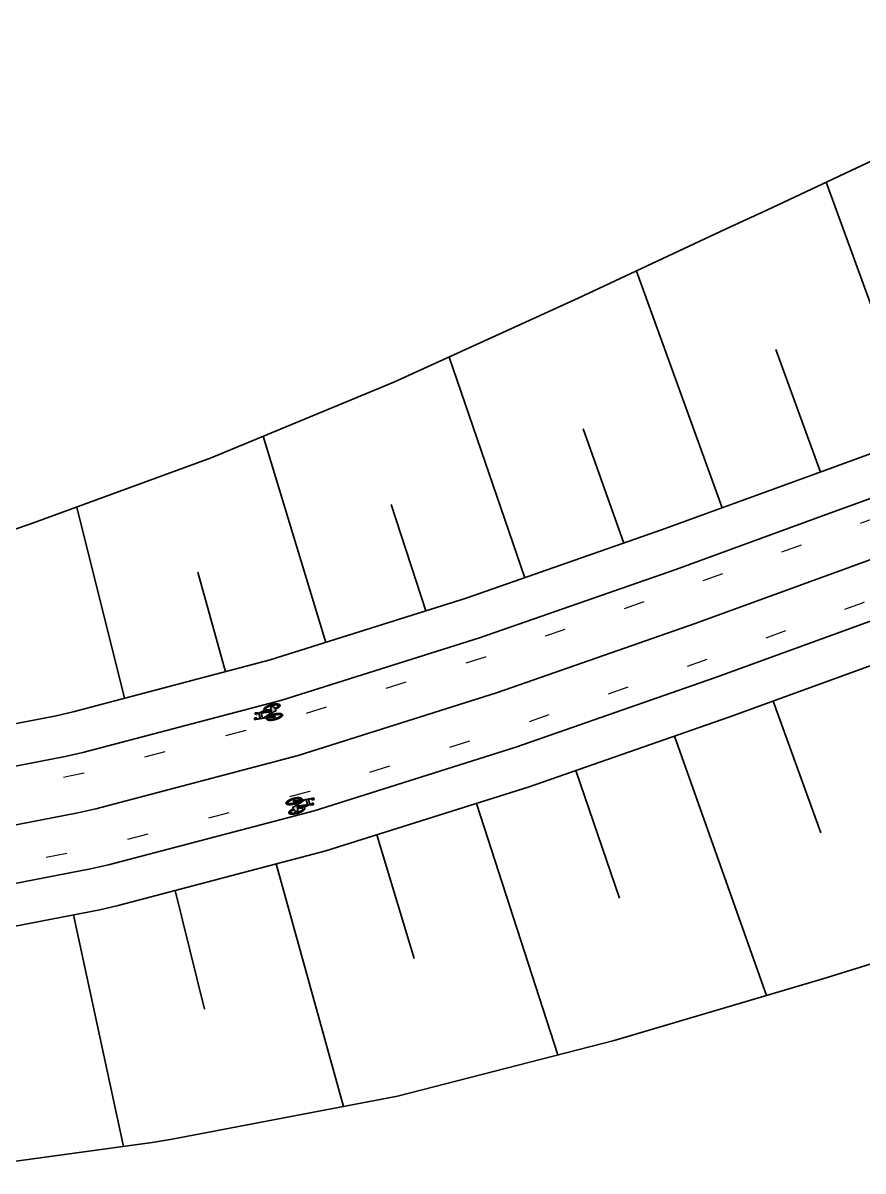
# Model space of a CAD drawing. Header units: metres. Extents: x 134219 to 139080, y 438661 to 444352.
# Drawn here: x 136020.9 to 136061, y 442026.9 to 442081.7 of the extents above; entities that cross this region are included whole.
import ezdxf

# ---------------------------------------------------------------- set-up
doc = ezdxf.new("R2010")
doc.units = ezdxf.units.M
doc.linetypes.add('13strp', pattern=[4, 1, -3])
doc.layers.add('Utd-ondergr-nw', color=8, linetype='13strp', lineweight=35)
doc.layers.add('Utd-weg-nw', color=8, linetype='Continuous')

# ---------------------------------------------------------------- blocks, each defined once
blk = doc.blocks.new('Dwm A2 aanvulling$0$fiets_250')
h = blk.add_hatch(color=256)
h.paths.add_polyline_path([(-0.045, 1.35), (-0.07, 1.35), (-0.07, 1.35), (-0.095, 1.35, 0.236068), (-0.119, 1.325), (-0.132, 1.288), (-0.183, 0.766, 0.006813), (-0.189, 0.773, 0.22312), (-0.231, 0.793, 0.22312), (-0.273, 0.773, 0.090648), (-0.327, 0.677, 0.047451), (-0.356, 0.559, 0.035374), (-0.367, 0.396, 0.035374), (-0.356, 0.234, 0.047451), (-0.327, 0.116, 0.090648), (-0.273, 0.02, 0.22312), (-0.231, 0, 0.22312), (-0.189, 0.02, 0.090648), (-0.134, 0.116, 0.047451), (-0.106, 0.234, 0.035374), (-0.095, 0.396, 0.035374), (-0.106, 0.559, 0.047451), (-0.134, 0.677, 0.038864), (-0.153, 0.72), (-0.148, 0.783), (0.017, 0.355), (0.017, 0.297, 0.544665), (0.054, 0.26), (0.11, 0.272, 0.008345), (0.115, 0.234, 0.047451), (0.144, 0.116, 0.090648), (0.198, 0.02, 0.22312), (0.24, 0, 0.22312), (0.282, 0.02, 0.090648), (0.336, 0.116, 0.047451), (0.365, 0.234, 0.035374), (0.376, 0.396, 0.035374), (0.365, 0.559, 0.047451), (0.336, 0.677, 0.090648), (0.282, 0.773, 0.22312), (0.24, 0.793, 0.22312), (0.198, 0.773, 0.006813), (0.192, 0.766), (0.141, 1.04), (0.153, 1.139), (0.166, 1.127), (0.19, 1.239, 0.548946), (0.178, 1.251), (0.091, 1.251), (0.091, 1.201), (0.123, 1.17), (0.116, 1.078), (-0.122, 1.078), (-0.11, 1.214, -0.281777), (-0.07, 1.239), (-0.045, 1.239)])
h.paths.add_polyline_path([(0.104, 0.966), (0.042, 0.458), (0.017, 0.458), (-0.14, 0.868), (-0.132, 0.966)], flags=16)
h.paths.add_polyline_path([(0.128, 0.879), (0.161, 0.717, 0.035986), (0.144, 0.677, 0.047451), (0.115, 0.559, 0.021905), (0.105, 0.458), (0.079, 0.458)], flags=16)
h.paths.add_polyline_path([(-0.205, 0.692, -0.01664), (-0.196, 0.677), (-0.218, 0.508), (-0.243, 0.446), (-0.243, 0.372, 0.720759), (-0.231, 0.359, 0.162278), (-0.218, 0.372), (-0.194, 0.421), (-0.169, 0.545), (-0.164, 0.596, -0.030907), (-0.151, 0.524, -0.028874), (-0.144, 0.396, -0.028874), (-0.151, 0.269, -0.039407), (-0.169, 0.177, -0.080527), (-0.205, 0.1, -0.24906), (-0.231, 0.087, -0.24906), (-0.256, 0.1, -0.080527), (-0.292, 0.177, -0.039407), (-0.31, 0.269, -0.028874), (-0.317, 0.396, -0.028874), (-0.31, 0.524, -0.039407), (-0.292, 0.615, -0.080527), (-0.256, 0.692, -0.24906), (-0.231, 0.706, -0.24906)], flags=16)
h.paths.add_polyline_path([(0.24, 0.706, -0.24906), (0.265, 0.692, -0.080527), (0.301, 0.615, -0.039407), (0.319, 0.524, -0.028874), (0.327, 0.396, -0.028874), (0.319, 0.269, -0.039407), (0.301, 0.177, -0.080527), (0.265, 0.1, -0.24906), (0.24, 0.087, -0.24906), (0.214, 0.1, -0.080527), (0.179, 0.177, -0.039407), (0.161, 0.269, -0.003097), (0.159, 0.283), (0.24, 0.31), (0.265, 0.359), (0.265, 0.433, 0.414214), (0.24, 0.458), (0.155, 0.458, -0.014843), (0.161, 0.524, -0.039407), (0.179, 0.615, -0.080527), (0.214, 0.692, -0.24906)], flags=16)
for points in [[(-0.183, 0.766), (-0.132, 1.288), (-0.119, 1.325, -0.414214), (-0.07, 1.35), (-0.045, 1.35), (-0.045, 1.239), (-0.07, 1.239, 0.281777), (-0.11, 1.214), (-0.122, 1.078), (0.116, 1.078), (0.123, 1.17), (0.091, 1.201), (0.091, 1.251), (0.178, 1.251, -0.548946), (0.19, 1.239), (0.166, 1.127), (0.153, 1.139), (0.141, 1.04), (0.192, 0.766)], [(-0.189, 0.773, 0.22312), (-0.231, 0.793, 0.22312), (-0.273, 0.773, 0.090648), (-0.327, 0.677, 0.047451), (-0.356, 0.559, 0.035374), (-0.367, 0.396, 0.035374), (-0.356, 0.234, 0.047451), (-0.327, 0.116, 0.090648), (-0.273, 0.02, 0.22312), (-0.231, 0, 0.22312), (-0.189, 0.02, 0.090648), (-0.134, 0.116, 0.047451), (-0.106, 0.234, 0.035374), (-0.095, 0.396, 0.035374), (-0.106, 0.559, 0.047451), (-0.134, 0.677, 0.038864), (-0.153, 0.72), (-0.148, 0.783), (0.017, 0.355), (0.017, 0.297, 0.544665), (0.054, 0.26), (0.11, 0.272, 0.008345), (0.115, 0.234, 0.047451), (0.144, 0.116, 0.090648), (0.198, 0.02, 0.22312), (0.24, 0, 0.22312), (0.282, 0.02, 0.090648), (0.336, 0.116, 0.047451), (0.365, 0.234, 0.035374), (0.376, 0.396, 0.035374), (0.365, 0.559, 0.047451), (0.336, 0.677, 0.090648), (0.282, 0.773, 0.22312), (0.24, 0.793, 0.22312), (0.198, 0.773)]]:
    blk.add_lwpolyline(points, format="xyb")
for points in [[(-0.164, 0.596), (-0.169, 0.545), (-0.194, 0.421), (-0.218, 0.372, -0.162278), (-0.231, 0.359, -0.720759), (-0.243, 0.372), (-0.243, 0.446), (-0.218, 0.508), (-0.196, 0.677, 0.01664), (-0.205, 0.692, 0.24906), (-0.231, 0.706, 0.24906), (-0.256, 0.692, 0.080527), (-0.292, 0.615, 0.039407), (-0.31, 0.524, 0.028874), (-0.317, 0.396, 0.028874), (-0.31, 0.269, 0.039407), (-0.292, 0.177, 0.080527), (-0.256, 0.1, 0.24906), (-0.231, 0.087, 0.24906), (-0.205, 0.1, 0.080527), (-0.169, 0.177, 0.039407), (-0.151, 0.269, 0.028874), (-0.144, 0.396, 0.028874), (-0.151, 0.524, 0.030907)], [(0.161, 0.717, 0.035986), (0.144, 0.677, 0.047451), (0.115, 0.559, 0.021905), (0.105, 0.458), (0.079, 0.458), (0.128, 0.879)], [(0.327, 0.396, 0.028874), (0.319, 0.524, 0.039407), (0.301, 0.615, 0.080527), (0.265, 0.692, 0.24906), (0.24, 0.706, 0.24906), (0.214, 0.692, 0.080527), (0.179, 0.615, 0.039407), (0.161, 0.524, 0.014843), (0.155, 0.458), (0.24, 0.458, -0.414214), (0.265, 0.433), (0.265, 0.359), (0.24, 0.31), (0.159, 0.283, 0.003097), (0.161, 0.269, 0.039407), (0.179, 0.177, 0.080527), (0.214, 0.1, 0.24906), (0.24, 0.087, 0.24906), (0.265, 0.1, 0.080527), (0.301, 0.177, 0.039407), (0.319, 0.269, 0.028874)]]:
    blk.add_lwpolyline(points, format="xyb", close=True)
blk.add_lwpolyline([(-0.14, 0.868), (0.017, 0.458), (0.042, 0.458), (0.104, 0.966), (-0.132, 0.966)], close=True)
for centre, start, end in [((-0.425, 0.577), 38.1274, 39.6888), ((0.434, 0.577), 140.3112, 141.8726)]:
    blk.add_arc(centre, 0.307, start, end)

msp = doc.modelspace()

# ---------------------------------------------------------------- linework, layer by layer
at = {"layer": 'Utd-ondergr-nw', "linetype": 'Continuous', "flags": 128}
for points in [[(136020.467, 442057.501), (136021.221, 442057.754), (136029.884, 442060.934), (136038.607, 442064.536), (136047.423, 442068.547), (136054.486, 442071.858), (136056.436, 442072.762), (136064.976, 442076.764)], [(136059.264, 442074.087), (136063.698, 442061.967)], [(136050.2, 442069.849), (136054.304, 442058.539)], [(136056.861, 442066.108), (136059.002, 442060.249)], [(136013.792, 442046.935), (136022.469, 442048.615), (136023.292, 442048.802), (136032.702, 442051.277), (136042.062, 442054.224), (136051.404, 442057.484), (136058.765, 442060.162), (136060.776, 442060.898), (136070.167, 442064.334), (136073.589, 442065.585)], [(136041.26, 442065.743), (136044.876, 442055.206)], [(136014.112, 442044.961), (136022.909, 442046.664), (136023.743, 442046.854), (136033.262, 442049.357), (136042.697, 442052.327), (136052.081, 442055.602), (136059.452, 442058.284), (136061.463, 442059.02), (136070.854, 442062.455), (136074.652, 442063.845)], [(136047.658, 442062.313), (136049.597, 442056.853)], [(136032.368, 442061.96), (136035.367, 442052.116)], [(136014.552, 442042.246), (136023.513, 442043.981), (136024.363, 442044.175), (136034.033, 442046.717), (136043.57, 442049.72), (136053.012, 442053.015), (136060.397, 442055.701), (136062.408, 442056.437), (136071.799, 442059.873), (136076.025, 442061.419), (136076.113, 442061.451)], [(136014.992, 442039.532), (136024.118, 442041.298), (136024.982, 442041.495), (136034.803, 442044.077), (136044.444, 442047.112), (136053.943, 442050.427), (136061.342, 442053.119), (136063.353, 442053.855), (136072.744, 442057.29), (136076.97, 442058.836), (136077.575, 442059.058)], [(136023.466, 442058.578), (136025.734, 442049.445)], [(136038.476, 442058.707), (136040.136, 442053.617)], [(136015.312, 442037.558), (136024.557, 442039.347), (136025.433, 442039.547), (136035.363, 442042.157), (136045.079, 442045.216), (136054.62, 442048.545), (136062.029, 442051.241), (136064.04, 442051.976), (136073.431, 442055.412), (136077.657, 442056.958), (136078.638, 442057.317)], [(136029.249, 442055.466), (136030.569, 442050.716)], [(136059.018, 442043.022), (136056.741, 442049.317)], [(136056.413, 442035.255), (136052.03, 442047.641)], [(136049.389, 442039.894), (136047.31, 442045.994)], [(136046.456, 442032.415), (136042.563, 442044.424)], [(136039.584, 442037.015), (136037.795, 442042.922)], [(136036.203, 442029.95), (136032.993, 442041.534)], [(136029.567, 442034.609), (136028.158, 442040.263)], [(136025.691, 442028.047), (136023.296, 442039.103)], [(136017.045, 442026.871), (136027.061, 442028.233), (136028.014, 442028.392), (136038.782, 442030.44), (136049.137, 442033.104), (136059.115, 442036.054), (136066.726, 442038.402)]]:
    msp.add_lwpolyline(points, dxfattribs=at)
at = {"layer": 'Utd-weg-nw', "linetype": '13strp', "flags": 128}
for points in [[(135840.776, 442081.696), (135850.514, 442079.111), (135860.131, 442076.208), (135869.262, 442073.288), (135869.669, 442073.157), (135879.185, 442070.086), (135888.702, 442067.014), (135898.219, 442063.943), (135902.667, 442062.508), (135907.736, 442060.872), (135917.252, 442057.801), (135926.482, 442054.822), (135926.769, 442054.73), (135936.28, 442051.693), (135945.813, 442048.835), (135955.409, 442046.32), (135963.565, 442044.589), (135965.093, 442044.314), (135974.876, 442042.943), (135984.728, 442042.227), (135994.606, 442042.168), (136004.466, 442042.768), (136013.629, 442043.922), (136014.264, 442044.023), (136023.118, 442045.737), (136023.957, 442045.928), (136033.528, 442048.445), (136042.999, 442051.427), (136052.402, 442054.708), (136059.779, 442057.392), (136061.789, 442058.128), (136071.181, 442061.563), (136075.157, 442063.018)], [(135839.931, 442078.197), (135849.522, 442075.65), (135859.052, 442072.774), (135868.156, 442069.862), (135868.563, 442069.731), (135878.08, 442066.66), (135887.597, 442063.588), (135897.113, 442060.517), (135901.562, 442059.082), (135906.63, 442057.446), (135916.147, 442054.375), (135925.376, 442051.396), (135925.663, 442051.304), (135935.205, 442048.257), (135944.829, 442045.372), (135954.578, 442042.817), (135962.909, 442041.049), (135964.475, 442040.768), (135974.495, 442039.363), (135984.587, 442038.629), (135994.705, 442038.57), (136004.804, 442039.184), (136014.19, 442040.366), (136014.84, 442040.47), (136023.909, 442042.225), (136024.768, 442042.421), (136034.537, 442044.989), (136044.142, 442048.013), (136053.621, 442051.321), (136061.015, 442054.011), (136063.026, 442054.747), (136072.418, 442058.182), (136076.644, 442059.728), (136077.07, 442059.884)]]:
    msp.add_lwpolyline(points, dxfattribs=at)

# ---------------------------------------------------------------- block references
at = {"layer": 'Utd-ondergr-nw', "linetype": 'Continuous'}
for p, rotation in [((136033.234, 442048.884), 104.7994338589252), ((136033.522, 442044.205), 285.7374691095524)]:
    msp.add_blockref('Dwm A2 aanvulling$0$fiets_250', p, dxfattribs=dict(at, rotation=rotation))

doc.saveas('drawing.dxf')
